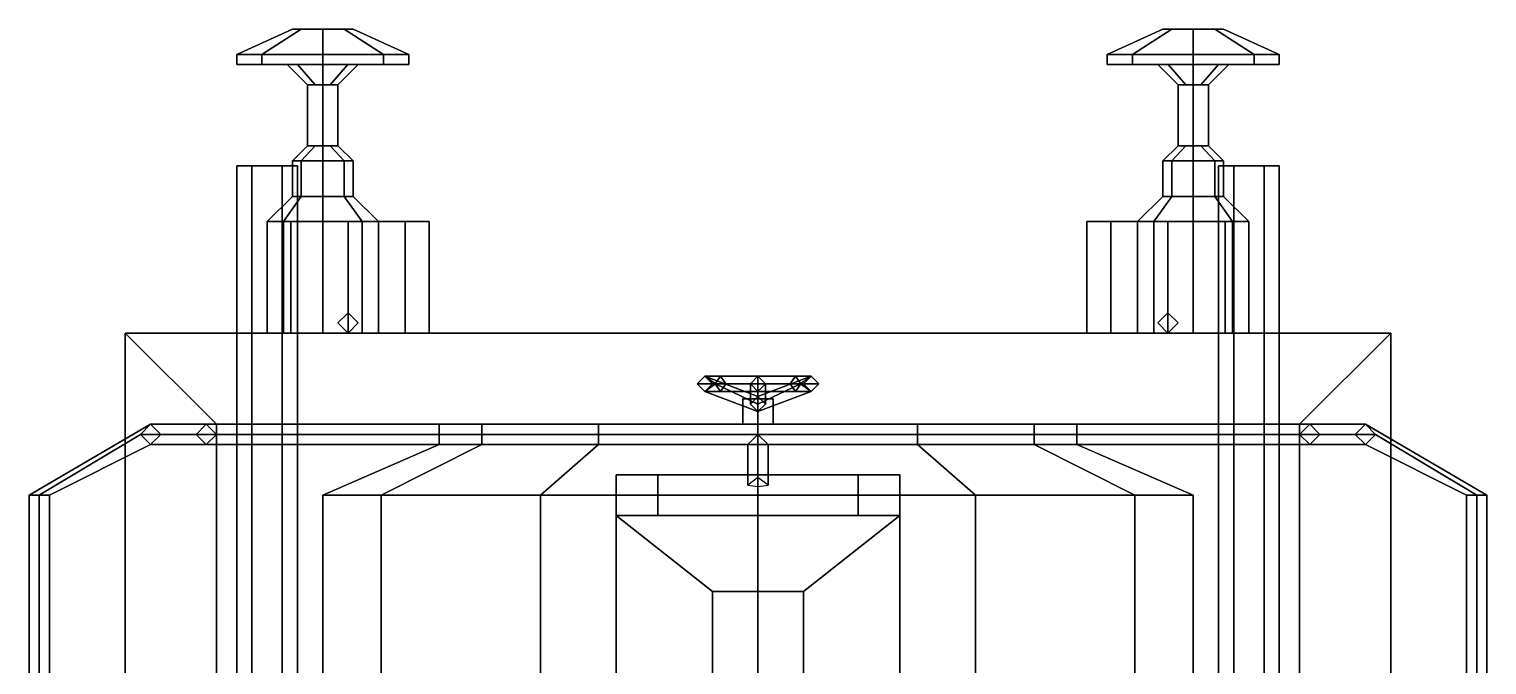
# Model space of a CAD drawing. Header units: millimetres. Extents: x -1.6 to 3, y -8.4 to 20.4.
# Drawn here: x -1.44 to 1.44, y 7.135 to 8.39 of the extents above; entities that cross this region are included whole.
import ezdxf

# ---------------------------------------------------------------- set-up
doc = ezdxf.new("R2010")
doc.units = ezdxf.units.MM
doc.layers.add('bars', color=1, linetype='Continuous')

msp = doc.modelspace()

# ---------------------------------------------------------------- linework, layer by layer
for points in [[(-1.03, 8.34, 1.04), (-0.9802, 8.34, 1.1602), (-0.9024, 8.39, 1.0824), (-0.92, 8.39, 1.04)], [(-0.9802, 8.34, 0.9198), (-1.03, 8.34, 1.04), (-0.92, 8.39, 1.04), (-0.9024, 8.39, 0.9976)], [(-0.9802, 8.34, 1.1602), (-0.86, 8.34, 1.21), (-0.86, 8.39, 1.1), (-0.9024, 8.39, 1.0824)], [(-0.86, 8.34, 0.87), (-0.9802, 8.34, 0.9198), (-0.9024, 8.39, 0.9976), (-0.86, 8.39, 0.98)], [(-0.8176, 8.39, 0.9976), (-0.92, 8.39, 1.04), (-0.9024, 8.39, 1.0824), (-0.8, 8.39, 1.04)], [(-0.86, 8.39, 0.98), (-0.9024, 8.39, 0.9976), (-0.92, 8.39, 1.04), (-0.8176, 8.39, 0.9976)], [(-0.8, 8.39, 1.04), (-0.9024, 8.39, 1.0824), (-0.86, 8.39, 1.1), (-0.8176, 8.39, 1.0824)], [(-0.86, 8.34, 1.21), (-0.7398, 8.34, 1.1602), (-0.8176, 8.39, 1.0824), (-0.86, 8.39, 1.1)], [(-0.7398, 8.34, 0.9198), (-0.86, 8.34, 0.87), (-0.86, 8.39, 0.98), (-0.8176, 8.39, 0.9976)], [(-0.7398, 8.34, 1.1602), (-0.69, 8.34, 1.04), (-0.8, 8.39, 1.04), (-0.8176, 8.39, 1.0824)], [(-0.69, 8.34, 1.04), (-0.7398, 8.34, 0.9198), (-0.8176, 8.39, 0.9976), (-0.8, 8.39, 1.04)], [(0.69, 8.34, 1.04), (0.7398, 8.34, 1.1602), (0.8176, 8.39, 1.0824), (0.8, 8.39, 1.04)], [(0.7398, 8.34, 0.9198), (0.69, 8.34, 1.04), (0.8, 8.39, 1.04), (0.8176, 8.39, 0.9976)], [(0.7398, 8.34, 1.1602), (0.86, 8.34, 1.21), (0.86, 8.39, 1.1), (0.8176, 8.39, 1.0824)], [(0.86, 8.34, 0.87), (0.7398, 8.34, 0.9198), (0.8176, 8.39, 0.9976), (0.86, 8.39, 0.98)], [(0.9024, 8.39, 0.9976), (0.8, 8.39, 1.04), (0.8176, 8.39, 1.0824), (0.92, 8.39, 1.04)], [(0.86, 8.39, 0.98), (0.8176, 8.39, 0.9976), (0.8, 8.39, 1.04), (0.9024, 8.39, 0.9976)], [(0.92, 8.39, 1.04), (0.8176, 8.39, 1.0824), (0.86, 8.39, 1.1), (0.9024, 8.39, 1.0824)], [(0.86, 8.34, 1.21), (0.9802, 8.34, 1.1602), (0.9024, 8.39, 1.0824), (0.86, 8.39, 1.1)], [(0.9802, 8.34, 0.9198), (0.86, 8.34, 0.87), (0.86, 8.39, 0.98), (0.9024, 8.39, 0.9976)], [(0.9802, 8.34, 1.1602), (1.03, 8.34, 1.04), (0.92, 8.39, 1.04), (0.9024, 8.39, 1.0824)], [(1.03, 8.34, 1.04), (0.9802, 8.34, 0.9198), (0.9024, 8.39, 0.9976), (0.92, 8.39, 1.04)], [(-0.9802, 8.34, 1.1602), (-1.03, 8.34, 1.04), (-1.03, 8.32, 1.04), (-0.9802, 8.32, 1.1602)], [(-1.03, 8.34, 1.04), (-0.9802, 8.34, 0.9198), (-0.9802, 8.32, 0.9198), (-1.03, 8.32, 1.04)], [(-0.86, 8.34, 1.21), (-0.9802, 8.34, 1.1602), (-0.9802, 8.32, 1.1602), (-0.86, 8.32, 1.21)], [(-0.9802, 8.34, 0.9198), (-0.86, 8.34, 0.87), (-0.86, 8.32, 0.87), (-0.9802, 8.32, 0.9198)], [(-0.7398, 8.34, 1.1602), (-0.86, 8.34, 1.21), (-0.86, 8.32, 1.21), (-0.7398, 8.32, 1.1602)], [(-0.86, 8.34, 0.87), (-0.7398, 8.34, 0.9198), (-0.7398, 8.32, 0.9198), (-0.86, 8.32, 0.87)], [(-0.69, 8.34, 1.04), (-0.7398, 8.34, 1.1602), (-0.7398, 8.32, 1.1602), (-0.69, 8.32, 1.04)], [(-0.7398, 8.34, 0.9198), (-0.69, 8.34, 1.04), (-0.69, 8.32, 1.04), (-0.7398, 8.32, 0.9198)], [(0.7398, 8.34, 1.1602), (0.69, 8.34, 1.04), (0.69, 8.32, 1.04), (0.7398, 8.32, 1.1602)], [(0.69, 8.34, 1.04), (0.7398, 8.34, 0.9198), (0.7398, 8.32, 0.9198), (0.69, 8.32, 1.04)], [(0.86, 8.34, 1.21), (0.7398, 8.34, 1.1602), (0.7398, 8.32, 1.1602), (0.86, 8.32, 1.21)], [(0.7398, 8.34, 0.9198), (0.86, 8.34, 0.87), (0.86, 8.32, 0.87), (0.7398, 8.32, 0.9198)], [(0.9802, 8.34, 1.1602), (0.86, 8.34, 1.21), (0.86, 8.32, 1.21), (0.9802, 8.32, 1.1602)], [(0.86, 8.34, 0.87), (0.9802, 8.34, 0.9198), (0.9802, 8.32, 0.9198), (0.86, 8.32, 0.87)], [(1.03, 8.34, 1.04), (0.9802, 8.34, 1.1602), (0.9802, 8.32, 1.1602), (1.03, 8.32, 1.04)], [(0.9802, 8.34, 0.9198), (1.03, 8.34, 1.04), (1.03, 8.32, 1.04), (0.9802, 8.32, 0.9198)], [(-0.9802, 8.32, 0.9198), (-0.69, 8.32, 1.04), (-0.7398, 8.32, 1.1602), (-1.03, 8.32, 1.04)], [(-1.03, 8.32, 1.04), (-0.7398, 8.32, 1.1602), (-0.86, 8.32, 1.21), (-0.9802, 8.32, 1.1602)], [(-0.86, 8.32, 0.87), (-0.7398, 8.32, 0.9198), (-0.69, 8.32, 1.04), (-0.9802, 8.32, 0.9198)], [(-0.89, 8.28, 1.04), (-0.875, 8.28, 1.055), (-0.9095, 8.32, 1.0895), (-0.93, 8.32, 1.04)], [(-0.875, 8.28, 1.025), (-0.89, 8.28, 1.04), (-0.93, 8.32, 1.04), (-0.9095, 8.32, 0.9905)], [(-0.875, 8.28, 1.055), (-0.86, 8.28, 1.07), (-0.86, 8.32, 1.11), (-0.9095, 8.32, 1.0895)], [(-0.86, 8.28, 1.01), (-0.875, 8.28, 1.025), (-0.9095, 8.32, 0.9905), (-0.86, 8.32, 0.97)], [(-0.86, 8.28, 1.07), (-0.845, 8.28, 1.055), (-0.8105, 8.32, 1.0895), (-0.86, 8.32, 1.11)], [(-0.845, 8.28, 1.025), (-0.86, 8.28, 1.01), (-0.86, 8.32, 0.97), (-0.8105, 8.32, 0.9905)], [(-0.845, 8.28, 1.055), (-0.83, 8.28, 1.04), (-0.79, 8.32, 1.04), (-0.8105, 8.32, 1.0895)], [(-0.83, 8.28, 1.04), (-0.845, 8.28, 1.025), (-0.8105, 8.32, 0.9905), (-0.79, 8.32, 1.04)], [(0.7398, 8.32, 0.9198), (1.03, 8.32, 1.04), (0.9802, 8.32, 1.1602), (0.69, 8.32, 1.04)], [(0.69, 8.32, 1.04), (0.9802, 8.32, 1.1602), (0.86, 8.32, 1.21), (0.7398, 8.32, 1.1602)], [(0.86, 8.32, 0.87), (0.9802, 8.32, 0.9198), (1.03, 8.32, 1.04), (0.7398, 8.32, 0.9198)], [(0.83, 8.28, 1.04), (0.845, 8.28, 1.055), (0.8105, 8.32, 1.0895), (0.79, 8.32, 1.04)], [(0.845, 8.28, 1.025), (0.83, 8.28, 1.04), (0.79, 8.32, 1.04), (0.8105, 8.32, 0.9905)], [(0.845, 8.28, 1.055), (0.86, 8.28, 1.07), (0.86, 8.32, 1.11), (0.8105, 8.32, 1.0895)], [(0.86, 8.28, 1.01), (0.845, 8.28, 1.025), (0.8105, 8.32, 0.9905), (0.86, 8.32, 0.97)], [(0.86, 8.28, 1.07), (0.875, 8.28, 1.055), (0.9095, 8.32, 1.0895), (0.86, 8.32, 1.11)], [(0.875, 8.28, 1.025), (0.86, 8.28, 1.01), (0.86, 8.32, 0.97), (0.9095, 8.32, 0.9905)], [(0.875, 8.28, 1.055), (0.89, 8.28, 1.04), (0.93, 8.32, 1.04), (0.9095, 8.32, 1.0895)], [(0.89, 8.28, 1.04), (0.875, 8.28, 1.025), (0.9095, 8.32, 0.9905), (0.93, 8.32, 1.04)], [(-0.89, 8.28, 1.04), (-0.86, 8.28, 1.01), (-0.86, 8.16, 1.01), (-0.89, 8.16, 1.04)], [(-0.86, 8.28, 1.07), (-0.89, 8.28, 1.04), (-0.89, 8.16, 1.04), (-0.86, 8.16, 1.07)], [(-0.86, 8.28, 1.01), (-0.83, 8.28, 1.04), (-0.83, 8.16, 1.04), (-0.86, 8.16, 1.01)], [(-0.83, 8.28, 1.04), (-0.86, 8.28, 1.07), (-0.86, 8.16, 1.07), (-0.83, 8.16, 1.04)], [(0.83, 8.28, 1.04), (0.86, 8.28, 1.01), (0.86, 8.16, 1.01), (0.83, 8.16, 1.04)], [(0.86, 8.28, 1.07), (0.83, 8.28, 1.04), (0.83, 8.16, 1.04), (0.86, 8.16, 1.07)], [(0.86, 8.28, 1.01), (0.89, 8.28, 1.04), (0.89, 8.16, 1.04), (0.86, 8.16, 1.01)], [(0.89, 8.28, 1.04), (0.86, 8.28, 1.07), (0.86, 8.16, 1.07), (0.89, 8.16, 1.04)], [(-0.875, 8.16, 1.055), (-0.89, 8.16, 1.04), (-0.92, 8.13, 1.04), (-0.9024, 8.13, 1.0824)], [(-0.89, 8.16, 1.04), (-0.875, 8.16, 1.025), (-0.9024, 8.13, 0.9976), (-0.92, 8.13, 1.04)], [(-0.86, 8.16, 1.07), (-0.875, 8.16, 1.055), (-0.9024, 8.13, 1.0824), (-0.86, 8.13, 1.1)], [(-0.875, 8.16, 1.025), (-0.86, 8.16, 1.01), (-0.86, 8.13, 0.98), (-0.9024, 8.13, 0.9976)], [(-0.845, 8.16, 1.055), (-0.86, 8.16, 1.07), (-0.86, 8.13, 1.1), (-0.8176, 8.13, 1.0824)], [(-0.86, 8.16, 1.01), (-0.845, 8.16, 1.025), (-0.8176, 8.13, 0.9976), (-0.86, 8.13, 0.98)], [(-0.83, 8.16, 1.04), (-0.845, 8.16, 1.055), (-0.8176, 8.13, 1.0824), (-0.8, 8.13, 1.04)], [(-0.845, 8.16, 1.025), (-0.83, 8.16, 1.04), (-0.8, 8.13, 1.04), (-0.8176, 8.13, 0.9976)], [(0.845, 8.16, 1.055), (0.83, 8.16, 1.04), (0.8, 8.13, 1.04), (0.8176, 8.13, 1.0824)], [(0.83, 8.16, 1.04), (0.845, 8.16, 1.025), (0.8176, 8.13, 0.9976), (0.8, 8.13, 1.04)], [(0.86, 8.16, 1.07), (0.845, 8.16, 1.055), (0.8176, 8.13, 1.0824), (0.86, 8.13, 1.1)], [(0.845, 8.16, 1.025), (0.86, 8.16, 1.01), (0.86, 8.13, 0.98), (0.8176, 8.13, 0.9976)], [(0.875, 8.16, 1.055), (0.86, 8.16, 1.07), (0.86, 8.13, 1.1), (0.9024, 8.13, 1.0824)], [(0.86, 8.16, 1.01), (0.875, 8.16, 1.025), (0.9024, 8.13, 0.9976), (0.86, 8.13, 0.98)], [(0.89, 8.16, 1.04), (0.875, 8.16, 1.055), (0.9024, 8.13, 1.0824), (0.92, 8.13, 1.04)], [(0.875, 8.16, 1.025), (0.89, 8.16, 1.04), (0.92, 8.13, 1.04), (0.9024, 8.13, 0.9976)], [(-0.9024, 8.13, 1.0824), (-0.92, 8.13, 1.04), (-0.92, 8.06, 1.04), (-0.9024, 8.06, 1.0824)], [(-0.92, 8.13, 1.04), (-0.9024, 8.13, 0.9976), (-0.9024, 8.06, 0.9976), (-0.92, 8.06, 1.04)], [(-0.86, 8.13, 1.1), (-0.9024, 8.13, 1.0824), (-0.9024, 8.06, 1.0824), (-0.86, 8.06, 1.1)], [(-0.9024, 8.13, 0.9976), (-0.86, 8.13, 0.98), (-0.86, 8.06, 0.98), (-0.9024, 8.06, 0.9976)], [(-0.8176, 8.13, 1.0824), (-0.86, 8.13, 1.1), (-0.86, 8.06, 1.1), (-0.8176, 8.06, 1.0824)], [(-0.86, 8.13, 0.98), (-0.8176, 8.13, 0.9976), (-0.8176, 8.06, 0.9976), (-0.86, 8.06, 0.98)], [(-0.8, 8.13, 1.04), (-0.8176, 8.13, 1.0824), (-0.8176, 8.06, 1.0824), (-0.8, 8.06, 1.04)], [(-0.8176, 8.13, 0.9976), (-0.8, 8.13, 1.04), (-0.8, 8.06, 1.04), (-0.8176, 8.06, 0.9976)], [(0.8176, 8.13, 1.0824), (0.8, 8.13, 1.04), (0.8, 8.06, 1.04), (0.8176, 8.06, 1.0824)], [(0.8, 8.13, 1.04), (0.8176, 8.13, 0.9976), (0.8176, 8.06, 0.9976), (0.8, 8.06, 1.04)], [(0.86, 8.13, 1.1), (0.8176, 8.13, 1.0824), (0.8176, 8.06, 1.0824), (0.86, 8.06, 1.1)], [(0.8176, 8.13, 0.9976), (0.86, 8.13, 0.98), (0.86, 8.06, 0.98), (0.8176, 8.06, 0.9976)], [(0.9024, 8.13, 1.0824), (0.86, 8.13, 1.1), (0.86, 8.06, 1.1), (0.9024, 8.06, 1.0824)], [(0.86, 8.13, 0.98), (0.9024, 8.13, 0.9976), (0.9024, 8.06, 0.9976), (0.86, 8.06, 0.98)], [(0.92, 8.13, 1.04), (0.9024, 8.13, 1.0824), (0.9024, 8.06, 1.0824), (0.92, 8.06, 1.04)], [(0.9024, 8.13, 0.9976), (0.92, 8.13, 1.04), (0.92, 8.06, 1.04), (0.9024, 8.06, 0.9976)], [(-0.97, 8.01, 1.04), (-0.9378, 8.01, 1.1178), (-0.9024, 8.06, 1.0824), (-0.92, 8.06, 1.04)], [(-0.9378, 8.01, 0.9622), (-0.97, 8.01, 1.04), (-0.92, 8.06, 1.04), (-0.9024, 8.06, 0.9976)], [(-0.9378, 8.01, 1.1178), (-0.86, 8.01, 1.15), (-0.86, 8.06, 1.1), (-0.9024, 8.06, 1.0824)], [(-0.86, 8.01, 0.93), (-0.9378, 8.01, 0.9622), (-0.9024, 8.06, 0.9976), (-0.86, 8.06, 0.98)], [(-0.86, 8.01, 1.15), (-0.7822, 8.01, 1.1178), (-0.8176, 8.06, 1.0824), (-0.86, 8.06, 1.1)], [(-0.7822, 8.01, 0.9622), (-0.86, 8.01, 0.93), (-0.86, 8.06, 0.98), (-0.8176, 8.06, 0.9976)], [(-0.7822, 8.01, 1.1178), (-0.75, 8.01, 1.04), (-0.8, 8.06, 1.04), (-0.8176, 8.06, 1.0824)], [(-0.75, 8.01, 1.04), (-0.7822, 8.01, 0.9622), (-0.8176, 8.06, 0.9976), (-0.8, 8.06, 1.04)], [(0.75, 8.01, 1.04), (0.7822, 8.01, 1.1178), (0.8176, 8.06, 1.0824), (0.8, 8.06, 1.04)], [(0.7822, 8.01, 0.9622), (0.75, 8.01, 1.04), (0.8, 8.06, 1.04), (0.8176, 8.06, 0.9976)], [(0.7822, 8.01, 1.1178), (0.86, 8.01, 1.15), (0.86, 8.06, 1.1), (0.8176, 8.06, 1.0824)], [(0.86, 8.01, 0.93), (0.7822, 8.01, 0.9622), (0.8176, 8.06, 0.9976), (0.86, 8.06, 0.98)], [(0.86, 8.01, 1.15), (0.9378, 8.01, 1.1178), (0.9024, 8.06, 1.0824), (0.86, 8.06, 1.1)], [(0.9378, 8.01, 0.9622), (0.86, 8.01, 0.93), (0.86, 8.06, 0.98), (0.9024, 8.06, 0.9976)], [(0.9378, 8.01, 1.1178), (0.97, 8.01, 1.04), (0.92, 8.06, 1.04), (0.9024, 8.06, 1.0824)], [(0.97, 8.01, 1.04), (0.9378, 8.01, 0.9622), (0.9024, 8.06, 0.9976), (0.92, 8.06, 1.04)], [(-0.97, 7.79, 1.46), (-0.9231, 7.79, 1.5731), (-0.9231, 8.01, 1.5731), (-0.97, 8.01, 1.46)], [(-0.9231, 8.01, 1.5731), (-0.65, 8.01, 1.46), (-0.6969, 8.01, 1.3469), (-0.97, 8.01, 1.46)], [(-0.9231, 7.79, 1.3469), (-0.97, 7.79, 1.46), (-0.97, 8.01, 1.46), (-0.9231, 8.01, 1.3469)], [(-0.97, 8.01, 1.46), (-0.6969, 8.01, 1.3469), (-0.81, 8.01, 1.3), (-0.9231, 8.01, 1.3469)], [(-0.9378, 8.01, 1.1178), (-0.97, 8.01, 1.04), (-0.97, 7.79, 1.04), (-0.9378, 7.79, 1.1178)], [(-0.97, 8.01, 1.04), (-0.9378, 8.01, 0.9622), (-0.9378, 7.79, 0.9622), (-0.97, 7.79, 1.04)], [(-0.86, 8.01, 1.15), (-0.9378, 8.01, 1.1178), (-0.9378, 7.79, 1.1178), (-0.86, 7.79, 1.15)], [(-0.9378, 8.01, 0.9622), (-0.86, 8.01, 0.93), (-0.86, 7.79, 0.93), (-0.9378, 7.79, 0.9622)], [(-0.81, 8.01, 1.62), (-0.6969, 8.01, 1.5731), (-0.65, 8.01, 1.46), (-0.9231, 8.01, 1.5731)], [(-0.81, 7.79, 1.3), (-0.9231, 7.79, 1.3469), (-0.9231, 8.01, 1.3469), (-0.81, 8.01, 1.3)], [(-0.9231, 7.79, 1.5731), (-0.81, 7.79, 1.62), (-0.81, 8.01, 1.62), (-0.9231, 8.01, 1.5731)], [(-0.7822, 8.01, 1.1178), (-0.86, 8.01, 1.15), (-0.86, 7.79, 1.15), (-0.7822, 7.79, 1.1178)], [(-0.86, 8.01, 0.93), (-0.7822, 8.01, 0.9622), (-0.7822, 7.79, 0.9622), (-0.86, 7.79, 0.93)], [(-0.6969, 7.79, 1.3469), (-0.81, 7.79, 1.3), (-0.81, 8.01, 1.3), (-0.6969, 8.01, 1.3469)], [(-0.81, 7.79, 1.62), (-0.6969, 7.79, 1.5731), (-0.6969, 8.01, 1.5731), (-0.81, 8.01, 1.62)], [(-0.75, 8.01, 1.04), (-0.7822, 8.01, 1.1178), (-0.7822, 7.79, 1.1178), (-0.75, 7.79, 1.04)], [(-0.7822, 8.01, 0.9622), (-0.75, 8.01, 1.04), (-0.75, 7.79, 1.04), (-0.7822, 7.79, 0.9622)], [(-0.6969, 7.79, 1.5731), (-0.65, 7.79, 1.46), (-0.65, 8.01, 1.46), (-0.6969, 8.01, 1.5731)], [(-0.65, 7.79, 1.46), (-0.6969, 7.79, 1.3469), (-0.6969, 8.01, 1.3469), (-0.65, 8.01, 1.46)], [(0.65, 7.79, 1.46), (0.6969, 7.79, 1.5731), (0.6969, 8.01, 1.5731), (0.65, 8.01, 1.46)], [(0.6969, 7.79, 1.3469), (0.65, 7.79, 1.46), (0.65, 8.01, 1.46), (0.6969, 8.01, 1.3469)], [(0.6969, 8.01, 1.5731), (0.97, 8.01, 1.46), (0.9231, 8.01, 1.3469), (0.65, 8.01, 1.46)], [(0.65, 8.01, 1.46), (0.9231, 8.01, 1.3469), (0.81, 8.01, 1.3), (0.6969, 8.01, 1.3469)], [(0.6969, 7.79, 1.5731), (0.81, 7.79, 1.62), (0.81, 8.01, 1.62), (0.6969, 8.01, 1.5731)], [(0.81, 7.79, 1.3), (0.6969, 7.79, 1.3469), (0.6969, 8.01, 1.3469), (0.81, 8.01, 1.3)], [(0.81, 8.01, 1.62), (0.9231, 8.01, 1.5731), (0.97, 8.01, 1.46), (0.6969, 8.01, 1.5731)], [(0.7822, 8.01, 1.1178), (0.75, 8.01, 1.04), (0.75, 7.79, 1.04), (0.7822, 7.79, 1.1178)], [(0.75, 8.01, 1.04), (0.7822, 8.01, 0.9622), (0.7822, 7.79, 0.9622), (0.75, 7.79, 1.04)], [(0.86, 8.01, 1.15), (0.7822, 8.01, 1.1178), (0.7822, 7.79, 1.1178), (0.86, 7.79, 1.15)], [(0.7822, 8.01, 0.9622), (0.86, 8.01, 0.93), (0.86, 7.79, 0.93), (0.7822, 7.79, 0.9622)], [(0.81, 7.79, 1.62), (0.9231, 7.79, 1.5731), (0.9231, 8.01, 1.5731), (0.81, 8.01, 1.62)], [(0.9231, 7.79, 1.3469), (0.81, 7.79, 1.3), (0.81, 8.01, 1.3), (0.9231, 8.01, 1.3469)], [(0.9378, 8.01, 1.1178), (0.86, 8.01, 1.15), (0.86, 7.79, 1.15), (0.9378, 7.79, 1.1178)], [(0.86, 8.01, 0.93), (0.9378, 8.01, 0.9622), (0.9378, 7.79, 0.9622), (0.86, 7.79, 0.93)], [(0.9231, 7.79, 1.5731), (0.97, 7.79, 1.46), (0.97, 8.01, 1.46), (0.9231, 8.01, 1.5731)], [(0.97, 7.79, 1.46), (0.9231, 7.79, 1.3469), (0.9231, 8.01, 1.3469), (0.97, 8.01, 1.46)], [(0.97, 8.01, 1.04), (0.9378, 8.01, 1.1178), (0.9378, 7.79, 1.1178), (0.97, 7.79, 1.04)], [(0.9378, 8.01, 0.9622), (0.97, 8.01, 1.04), (0.97, 7.79, 1.04), (0.9378, 7.79, 0.9622)], [(-0.81, 7.83, 1.18), (-0.83, 7.81, 1.18), (-0.83, 7.81, 1.31), (-0.81, 7.83, 1.3)], [(-0.83, 7.81, 1.18), (-0.81, 7.79, 1.18), (-0.81, 7.79, 1.3), (-0.83, 7.81, 1.31)], [(-0.79, 7.81, 1.18), (-0.81, 7.83, 1.18), (-0.81, 7.83, 1.3), (-0.79, 7.81, 1.31)], [(-0.81, 7.79, 1.18), (-0.79, 7.81, 1.18), (-0.79, 7.81, 1.31), (-0.81, 7.79, 1.3)], [(0.81, 7.83, 1.18), (0.79, 7.81, 1.18), (0.79, 7.81, 1.31), (0.81, 7.83, 1.3)], [(0.79, 7.81, 1.18), (0.81, 7.79, 1.18), (0.81, 7.79, 1.3), (0.79, 7.81, 1.31)], [(0.83, 7.81, 1.18), (0.81, 7.83, 1.18), (0.81, 7.83, 1.3), (0.83, 7.81, 1.31)], [(0.81, 7.79, 1.18), (0.83, 7.81, 1.18), (0.83, 7.81, 1.31), (0.81, 7.79, 1.3)], [(1.25, 7.79, 1.22), (1.25, 7.79, 0.83), (-1.25, 7.79, 0.83), (-1.25, 7.79, 1.22)], [(1.07, 7.61, 1.22), (1.25, 7.79, 1.22), (-1.25, 7.79, 1.22), (-1.07, 7.61, 1.22)], [(-1.07, 7.61, 0.83), (-1.25, 7.79, 0.83), (1.25, 7.79, 0.83), (1.07, 7.61, 0.83)], [(-1.25, 7.79, 1.22), (-1.25, 7.79, 0.83), (-1.25, 7.1, 0.83), (-1.25, 7.1, 1.22)], [(-1.07, 7.1, 0.83), (-1.25, 7.1, 0.83), (-1.25, 7.79, 0.83), (-1.07, 7.61, 0.83)], [(-1.07, 7.61, 1.22), (-1.25, 7.79, 1.22), (-1.25, 7.1, 1.22), (-1.07, 7.1, 1.22)], [(-0.97, 7.79, 1.46), (-0.6969, 7.79, 1.3469), (-0.65, 7.79, 1.46), (-0.9231, 7.79, 1.5731)], [(-0.9231, 7.79, 1.3469), (-0.81, 7.79, 1.3), (-0.6969, 7.79, 1.3469), (-0.97, 7.79, 1.46)], [(-0.9231, 7.79, 1.5731), (-0.65, 7.79, 1.46), (-0.6969, 7.79, 1.5731), (-0.81, 7.79, 1.62)], [(0.65, 7.79, 1.46), (0.9231, 7.79, 1.3469), (0.97, 7.79, 1.46), (0.6969, 7.79, 1.5731)], [(0.6969, 7.79, 1.3469), (0.81, 7.79, 1.3), (0.9231, 7.79, 1.3469), (0.65, 7.79, 1.46)], [(0.6969, 7.79, 1.5731), (0.97, 7.79, 1.46), (0.9231, 7.79, 1.5731), (0.81, 7.79, 1.62)], [(1.25, 7.1, 0.83), (1.07, 7.1, 0.83), (1.07, 7.61, 0.83), (1.25, 7.79, 0.83)], [(1.25, 7.79, 1.22), (1.07, 7.61, 1.22), (1.07, 7.1, 1.22), (1.25, 7.1, 1.22)], [(1.25, 7.1, 1.22), (1.25, 7.1, 0.83), (1.25, 7.79, 0.83), (1.25, 7.79, 1.22)], [(-0.12, 7.69, 2.04), (-0.105, 7.705, 2.04), (-0.0742, 7.705, 1.9658), (-0.0849, 7.69, 1.9551)], [(-0.0849, 7.69, 2.1249), (-0.0742, 7.705, 2.1142), (-0.105, 7.705, 2.04), (-0.12, 7.69, 2.04)], [(-0.105, 7.675, 2.04), (-0.12, 7.69, 2.04), (-0.0849, 7.69, 1.9551), (-0.0742, 7.675, 1.9658)], [(-0.0742, 7.675, 2.1142), (-0.0849, 7.69, 2.1249), (-0.12, 7.69, 2.04), (-0.105, 7.675, 2.04)], [(-0.105, 7.705, 2.04), (-0.09, 7.69, 2.04), (-0.0636, 7.69, 1.9764), (-0.0742, 7.705, 1.9658)], [(-0.0742, 7.705, 2.1142), (-0.0636, 7.69, 2.1036), (-0.09, 7.69, 2.04), (-0.105, 7.705, 2.04)], [(0, 7.665, 2.04), (0, 7.65, 2.025), (-0.0838, 7.69, 2.025), (-0.105, 7.705, 2.04)], [(0, 7.65, 2.055), (0, 7.665, 2.04), (-0.105, 7.705, 2.04), (-0.0838, 7.69, 2.055)], [(-0.09, 7.69, 2.04), (-0.105, 7.675, 2.04), (-0.0742, 7.675, 1.9658), (-0.0636, 7.69, 1.9764)], [(-0.0636, 7.69, 2.1036), (-0.0742, 7.675, 2.1142), (-0.105, 7.675, 2.04), (-0.09, 7.69, 2.04)], [(0, 7.635, 2.04), (0, 7.65, 2.055), (-0.0838, 7.69, 2.055), (-0.105, 7.675, 2.04)], [(0, 7.65, 2.025), (0, 7.635, 2.04), (-0.105, 7.675, 2.04), (-0.0838, 7.69, 2.025)], [(-0.0849, 7.69, 1.9551), (-0.0742, 7.705, 1.9658), (0, 7.705, 1.935), (0, 7.69, 1.92)], [(0, 7.69, 2.16), (0, 7.705, 2.145), (-0.0742, 7.705, 2.1142), (-0.0849, 7.69, 2.1249)], [(-0.0742, 7.675, 1.9658), (-0.0849, 7.69, 1.9551), (0, 7.69, 1.92), (0, 7.675, 1.935)], [(0, 7.675, 2.145), (0, 7.69, 2.16), (-0.0849, 7.69, 2.1249), (-0.0742, 7.675, 2.1142)], [(-0.0742, 7.705, 1.9658), (-0.0636, 7.69, 1.9764), (0, 7.69, 1.95), (0, 7.705, 1.935)], [(0, 7.705, 2.145), (0, 7.69, 2.13), (-0.0636, 7.69, 2.1036), (-0.0742, 7.705, 2.1142)], [(-0.0636, 7.69, 1.9764), (-0.0742, 7.675, 1.9658), (0, 7.675, 1.935), (0, 7.69, 1.95)], [(0, 7.69, 2.13), (0, 7.675, 2.145), (-0.0742, 7.675, 2.1142), (-0.0636, 7.69, 2.1036)], [(0, 7.665, 2.04), (-0.015, 7.65, 2.04), (-0.015, 7.69, 2.1238), (0, 7.705, 2.145)], [(-0.015, 7.65, 2.04), (0, 7.665, 2.04), (0, 7.705, 1.935), (-0.015, 7.69, 1.9562)], [(-0.015, 7.65, 2.04), (0, 7.635, 2.04), (0, 7.675, 2.145), (-0.015, 7.69, 2.1238)], [(0, 7.635, 2.04), (-0.015, 7.65, 2.04), (-0.015, 7.69, 1.9562), (0, 7.675, 1.935)], [(0, 7.69, 1.92), (0, 7.705, 1.935), (0.0742, 7.705, 1.9658), (0.0849, 7.69, 1.9551)], [(0, 7.705, 1.935), (0, 7.69, 1.95), (0.0636, 7.69, 1.9764), (0.0742, 7.705, 1.9658)], [(0.0849, 7.69, 2.1249), (0.0742, 7.705, 2.1142), (0, 7.705, 2.145), (0, 7.69, 2.16)], [(0.0742, 7.705, 2.1142), (0.0636, 7.69, 2.1036), (0, 7.69, 2.13), (0, 7.705, 2.145)], [(0.015, 7.65, 2.04), (0, 7.665, 2.04), (0, 7.705, 2.145), (0.015, 7.69, 2.1238)], [(0, 7.665, 2.04), (0, 7.65, 2.055), (0.0838, 7.69, 2.055), (0.105, 7.705, 2.04)], [(0, 7.65, 2.025), (0, 7.665, 2.04), (0.105, 7.705, 2.04), (0.0838, 7.69, 2.025)], [(0, 7.665, 2.04), (0.015, 7.65, 2.04), (0.015, 7.69, 1.9562), (0, 7.705, 1.935)], [(0, 7.69, 1.95), (0, 7.675, 1.935), (0.0742, 7.675, 1.9658), (0.0636, 7.69, 1.9764)], [(0, 7.675, 1.935), (0, 7.69, 1.92), (0.0849, 7.69, 1.9551), (0.0742, 7.675, 1.9658)], [(0.0636, 7.69, 2.1036), (0.0742, 7.675, 2.1142), (0, 7.675, 2.145), (0, 7.69, 2.13)], [(0.0742, 7.675, 2.1142), (0.0849, 7.69, 2.1249), (0, 7.69, 2.16), (0, 7.675, 2.145)], [(0, 7.635, 2.04), (0.015, 7.65, 2.04), (0.015, 7.69, 2.1238), (0, 7.675, 2.145)], [(0, 7.635, 2.04), (0, 7.65, 2.025), (0.0838, 7.69, 2.025), (0.105, 7.675, 2.04)], [(0, 7.65, 2.055), (0, 7.635, 2.04), (0.105, 7.675, 2.04), (0.0838, 7.69, 2.055)], [(0.015, 7.65, 2.04), (0, 7.635, 2.04), (0, 7.675, 1.935), (0.015, 7.69, 1.9562)], [(0.0742, 7.705, 1.9658), (0.0636, 7.69, 1.9764), (0.09, 7.69, 2.04), (0.105, 7.705, 2.04)], [(0.105, 7.705, 2.04), (0.09, 7.69, 2.04), (0.0636, 7.69, 2.1036), (0.0742, 7.705, 2.1142)], [(0.0636, 7.69, 1.9764), (0.0742, 7.675, 1.9658), (0.105, 7.675, 2.04), (0.09, 7.69, 2.04)], [(0.09, 7.69, 2.04), (0.105, 7.675, 2.04), (0.0742, 7.675, 2.1142), (0.0636, 7.69, 2.1036)], [(0.0849, 7.69, 1.9551), (0.0742, 7.705, 1.9658), (0.105, 7.705, 2.04), (0.12, 7.69, 2.04)], [(0.12, 7.69, 2.04), (0.105, 7.705, 2.04), (0.0742, 7.705, 2.1142), (0.0849, 7.69, 2.1249)], [(0.0742, 7.675, 1.9658), (0.0849, 7.69, 1.9551), (0.12, 7.69, 2.04), (0.105, 7.675, 2.04)], [(0.105, 7.675, 2.04), (0.12, 7.69, 2.04), (0.0849, 7.69, 2.1249), (0.0742, 7.675, 2.1142)], [(-0.03, 7.61, 2.04), (0, 7.61, 2.07), (0, 7.66, 2.07), (-0.03, 7.66, 2.04)], [(0, 7.61, 2.01), (-0.03, 7.61, 2.04), (-0.03, 7.66, 2.04), (0, 7.66, 2.01)], [(0, 7.66, 2.07), (0.03, 7.66, 2.04), (0, 7.66, 2.01), (-0.03, 7.66, 2.04)], [(0, 7.61, 2.07), (0.03, 7.61, 2.04), (0.03, 7.66, 2.04), (0, 7.66, 2.07)], [(0.03, 7.61, 2.04), (0, 7.61, 2.01), (0, 7.66, 2.01), (0.03, 7.66, 2.04)], [(-1.22, 7.59, 2.52), (-1.2, 7.61, 2.5), (-1.44, 7.47, 2.5), (-1.42, 7.47, 2.52)], [(-1.2, 7.61, 2.5), (-1.22, 7.59, 2.48), (-1.42, 7.47, 2.48), (-1.44, 7.47, 2.5)], [(-1.22, 7.59, 2.08), (-1.2, 7.61, 2.06), (-1.44, 7.47, 2.06), (-1.42, 7.47, 2.08)], [(-1.2, 7.61, 2.06), (-1.22, 7.59, 2.04), (-1.42, 7.47, 2.04), (-1.44, 7.47, 2.06)], [(-1.2, 7.61, 1.22), (-1.22, 7.59, 1.22), (-1.22, 7.59, 2.48), (-1.2, 7.61, 2.5)], [(-1.2, 7.61, 2.5), (-1.22, 7.59, 2.52), (-1.11, 7.59, 2.52), (-1.09, 7.61, 2.5)], [(-1.18, 7.59, 1.22), (-1.2, 7.61, 1.22), (-1.2, 7.61, 2.5), (-1.18, 7.59, 2.48)], [(-1.18, 7.59, 2.48), (-1.2, 7.61, 2.5), (-1.09, 7.61, 2.5), (-1.07, 7.59, 2.48)], [(-1.09, 7.61, 2.84), (-1.11, 7.59, 2.86), (1.11, 7.59, 2.86), (1.09, 7.61, 2.84)], [(-1.11, 7.59, 2.86), (-1.09, 7.61, 2.84), (-1.09, 7.61, 2.5), (-1.11, 7.59, 2.52)], [(-1.07, 7.59, 2.82), (-1.09, 7.61, 2.84), (1.09, 7.61, 2.84), (1.07, 7.59, 2.82)], [(-1.09, 7.61, 2.84), (-1.07, 7.59, 2.82), (-1.07, 7.59, 2.48), (-1.09, 7.61, 2.5)], [(-1.07, 7.61, 1.22), (-1.07, 7.61, 0.83), (1.07, 7.61, 0.83), (1.07, 7.61, 1.22)], [(-1.07, 7.1, 1.22), (-1.07, 7.1, 0.83), (-1.07, 7.61, 0.83), (-1.07, 7.61, 1.22)], [(-0.63, 7.57, 2.04), (-0.5456, 7.57, 2.355), (-0.5456, 7.61, 2.355), (-0.63, 7.61, 2.04)], [(-0.5456, 7.57, 1.725), (-0.63, 7.57, 2.04), (-0.63, 7.61, 2.04), (-0.5456, 7.61, 1.725)], [(-0.5456, 7.61, 2.355), (0.63, 7.61, 2.04), (0.5456, 7.61, 1.725), (-0.63, 7.61, 2.04)], [(-0.63, 7.61, 2.04), (0.5456, 7.61, 1.725), (0.315, 7.61, 1.4944), (-0.5456, 7.61, 1.725)], [(-0.5456, 7.57, 2.355), (-0.315, 7.57, 2.5856), (-0.315, 7.61, 2.5856), (-0.5456, 7.61, 2.355)], [(-0.315, 7.57, 1.4944), (-0.5456, 7.57, 1.725), (-0.5456, 7.61, 1.725), (-0.315, 7.61, 1.4944)], [(-0.315, 7.61, 2.5856), (0.5456, 7.61, 2.355), (0.63, 7.61, 2.04), (-0.5456, 7.61, 2.355)], [(-0.5456, 7.61, 1.725), (0.315, 7.61, 1.4944), (0, 7.61, 1.41), (-0.315, 7.61, 1.4944)], [(-0.315, 7.57, 2.5856), (0, 7.57, 2.67), (0, 7.61, 2.67), (-0.315, 7.61, 2.5856)], [(0, 7.57, 1.41), (-0.315, 7.57, 1.4944), (-0.315, 7.61, 1.4944), (0, 7.61, 1.41)], [(0, 7.61, 2.67), (0.315, 7.61, 2.5856), (0.5456, 7.61, 2.355), (-0.315, 7.61, 2.5856)], [(0, 7.57, 2.67), (0.315, 7.57, 2.5856), (0.315, 7.61, 2.5856), (0, 7.61, 2.67)], [(0.315, 7.57, 1.4944), (0, 7.57, 1.41), (0, 7.61, 1.41), (0.315, 7.61, 1.4944)], [(0.315, 7.57, 2.5856), (0.5456, 7.57, 2.355), (0.5456, 7.61, 2.355), (0.315, 7.61, 2.5856)], [(0.5456, 7.57, 1.725), (0.315, 7.57, 1.4944), (0.315, 7.61, 1.4944), (0.5456, 7.61, 1.725)], [(0.5456, 7.57, 2.355), (0.63, 7.57, 2.04), (0.63, 7.61, 2.04), (0.5456, 7.61, 2.355)], [(0.63, 7.57, 2.04), (0.5456, 7.57, 1.725), (0.5456, 7.61, 1.725), (0.63, 7.61, 2.04)], [(1.07, 7.61, 1.22), (1.07, 7.61, 0.83), (1.07, 7.1, 0.83), (1.07, 7.1, 1.22)], [(1.07, 7.59, 2.48), (1.09, 7.61, 2.5), (1.2, 7.61, 2.5), (1.18, 7.59, 2.48)], [(1.07, 7.59, 2.82), (1.09, 7.61, 2.84), (1.09, 7.61, 2.5), (1.07, 7.59, 2.48)], [(1.09, 7.61, 2.5), (1.11, 7.59, 2.52), (1.22, 7.59, 2.52), (1.2, 7.61, 2.5)], [(1.09, 7.61, 2.84), (1.11, 7.59, 2.86), (1.11, 7.59, 2.52), (1.09, 7.61, 2.5)], [(1.2, 7.61, 1.22), (1.18, 7.59, 1.22), (1.18, 7.59, 2.48), (1.2, 7.61, 2.5)], [(1.22, 7.59, 1.22), (1.2, 7.61, 1.22), (1.2, 7.61, 2.5), (1.22, 7.59, 2.48)], [(1.2, 7.61, 2.5), (1.22, 7.59, 2.52), (1.42, 7.47, 2.52), (1.44, 7.47, 2.5)], [(1.22, 7.59, 2.48), (1.2, 7.61, 2.5), (1.44, 7.47, 2.5), (1.42, 7.47, 2.48)], [(1.22, 7.59, 2.04), (1.2, 7.61, 2.06), (1.44, 7.47, 2.06), (1.42, 7.47, 2.04)], [(1.2, 7.61, 2.06), (1.22, 7.59, 2.08), (1.42, 7.47, 2.08), (1.44, 7.47, 2.06)], [(-1.22, 7.59, 2.48), (-1.2, 7.57, 2.5), (-1.4, 7.47, 2.5), (-1.42, 7.47, 2.48)], [(-1.2, 7.57, 2.5), (-1.22, 7.59, 2.52), (-1.42, 7.47, 2.52), (-1.4, 7.47, 2.5)], [(-1.22, 7.59, 2.04), (-1.2, 7.57, 2.06), (-1.4, 7.47, 2.06), (-1.42, 7.47, 2.04)], [(-1.2, 7.57, 2.06), (-1.22, 7.59, 2.08), (-1.42, 7.47, 2.08), (-1.4, 7.47, 2.06)], [(-1.22, 7.59, 1.22), (-1.2, 7.57, 1.22), (-1.2, 7.57, 2.5), (-1.22, 7.59, 2.48)], [(-1.22, 7.59, 2.52), (-1.2, 7.57, 2.5), (-1.09, 7.57, 2.5), (-1.11, 7.59, 2.52)], [(-1.2, 7.57, 1.22), (-1.18, 7.59, 1.22), (-1.18, 7.59, 2.48), (-1.2, 7.57, 2.5)], [(-1.2, 7.57, 2.5), (-1.18, 7.59, 2.48), (-1.07, 7.59, 2.48), (-1.09, 7.57, 2.5)], [(-1.11, 7.59, 2.86), (-1.09, 7.57, 2.84), (1.09, 7.57, 2.84), (1.11, 7.59, 2.86)], [(-1.09, 7.57, 2.84), (-1.11, 7.59, 2.86), (-1.11, 7.59, 2.52), (-1.09, 7.57, 2.5)], [(-1.09, 7.57, 2.84), (-1.07, 7.59, 2.82), (1.07, 7.59, 2.82), (1.09, 7.57, 2.84)], [(-1.07, 7.59, 2.82), (-1.09, 7.57, 2.84), (-1.09, 7.57, 2.5), (-1.07, 7.59, 2.48)], [(0, 7.5048, 2.82), (-0.02, 7.49, 2.84), (-0.02, 7.57, 2.84), (0, 7.59, 2.82)], [(-0.02, 7.49, 2.84), (0, 7.4874, 2.86), (0, 7.59, 2.86), (-0.02, 7.57, 2.84)], [(0.02, 7.49, 2.84), (0, 7.5048, 2.82), (0, 7.59, 2.82), (0.02, 7.57, 2.84)], [(0, 7.4874, 2.86), (0.02, 7.49, 2.84), (0.02, 7.57, 2.84), (0, 7.59, 2.86)], [(1.09, 7.57, 2.5), (1.07, 7.59, 2.48), (1.18, 7.59, 2.48), (1.2, 7.57, 2.5)], [(1.09, 7.57, 2.84), (1.07, 7.59, 2.82), (1.07, 7.59, 2.48), (1.09, 7.57, 2.5)], [(1.11, 7.59, 2.52), (1.09, 7.57, 2.5), (1.2, 7.57, 2.5), (1.22, 7.59, 2.52)], [(1.11, 7.59, 2.86), (1.09, 7.57, 2.84), (1.09, 7.57, 2.5), (1.11, 7.59, 2.52)], [(1.18, 7.59, 1.22), (1.2, 7.57, 1.22), (1.2, 7.57, 2.5), (1.18, 7.59, 2.48)], [(1.2, 7.57, 1.22), (1.22, 7.59, 1.22), (1.22, 7.59, 2.48), (1.2, 7.57, 2.5)], [(1.22, 7.59, 2.52), (1.2, 7.57, 2.5), (1.4, 7.47, 2.5), (1.42, 7.47, 2.52)], [(1.2, 7.57, 2.5), (1.22, 7.59, 2.48), (1.42, 7.47, 2.48), (1.4, 7.47, 2.5)], [(1.2, 7.57, 2.06), (1.22, 7.59, 2.04), (1.42, 7.47, 2.04), (1.4, 7.47, 2.06)], [(1.22, 7.59, 2.08), (1.2, 7.57, 2.06), (1.4, 7.47, 2.06), (1.42, 7.47, 2.08)], [(-0.86, 7.47, 2.04), (-0.7448, 7.47, 2.47), (-0.5456, 7.57, 2.355), (-0.63, 7.57, 2.04)], [(-0.7448, 7.47, 1.61), (-0.86, 7.47, 2.04), (-0.63, 7.57, 2.04), (-0.5456, 7.57, 1.725)], [(-0.7448, 7.47, 2.47), (-0.43, 7.47, 2.7848), (-0.315, 7.57, 2.5856), (-0.5456, 7.57, 2.355)], [(-0.43, 7.47, 1.2952), (-0.7448, 7.47, 1.61), (-0.5456, 7.57, 1.725), (-0.315, 7.57, 1.4944)], [(-0.43, 7.47, 2.7848), (0, 7.47, 2.9), (0, 7.57, 2.67), (-0.315, 7.57, 2.5856)], [(0, 7.47, 1.18), (-0.43, 7.47, 1.2952), (-0.315, 7.57, 1.4944), (0, 7.57, 1.41)], [(0, 7.47, 2.9), (0.43, 7.47, 2.7848), (0.315, 7.57, 2.5856), (0, 7.57, 2.67)], [(0.43, 7.47, 1.2952), (0, 7.47, 1.18), (0, 7.57, 1.41), (0.315, 7.57, 1.4944)], [(0.43, 7.47, 2.7848), (0.7448, 7.47, 2.47), (0.5456, 7.57, 2.355), (0.315, 7.57, 2.5856)], [(0.7448, 7.47, 1.61), (0.43, 7.47, 1.2952), (0.315, 7.57, 1.4944), (0.5456, 7.57, 1.725)], [(0.7448, 7.47, 2.47), (0.86, 7.47, 2.04), (0.63, 7.57, 2.04), (0.5456, 7.57, 2.355)], [(0.86, 7.47, 2.04), (0.7448, 7.47, 1.61), (0.5456, 7.57, 1.725), (0.63, 7.57, 2.04)], [(-0.28, 7.43, 3.33), (-0.198, 7.43, 3.528), (-0.198, 7.51, 3.528), (-0.28, 7.51, 3.33)], [(-0.198, 7.43, 3.132), (-0.28, 7.43, 3.33), (-0.28, 7.51, 3.33), (-0.198, 7.51, 3.132)], [(-0.198, 7.51, 3.528), (0.28, 7.51, 3.33), (0.198, 7.51, 3.132), (-0.28, 7.51, 3.33)], [(-0.28, 7.51, 3.33), (0.198, 7.51, 3.132), (0, 7.51, 3.05), (-0.198, 7.51, 3.132)], [(-0.198, 7.43, 3.528), (0, 7.43, 3.61), (0, 7.51, 3.61), (-0.198, 7.51, 3.528)], [(0, 7.43, 3.05), (-0.198, 7.43, 3.132), (-0.198, 7.51, 3.132), (0, 7.51, 3.05)], [(0, 7.51, 3.61), (0.198, 7.51, 3.528), (0.28, 7.51, 3.33), (-0.198, 7.51, 3.528)], [(0, 7.43, 3.61), (0.198, 7.43, 3.528), (0.198, 7.51, 3.528), (0, 7.51, 3.61)], [(0.198, 7.43, 3.132), (0, 7.43, 3.05), (0, 7.51, 3.05), (0.198, 7.51, 3.132)], [(0.198, 7.43, 3.528), (0.28, 7.43, 3.33), (0.28, 7.51, 3.33), (0.198, 7.51, 3.528)], [(0.28, 7.43, 3.33), (0.198, 7.43, 3.132), (0.198, 7.51, 3.132), (0.28, 7.51, 3.33)], [(-1.42, 7.47, 2.52), (-1.44, 7.47, 2.5), (-1.44, 0.27, 2.5), (-1.42, 0.27, 2.52)], [(-1.44, 7.47, 2.5), (-1.42, 7.47, 2.48), (-1.42, 0.27, 2.48), (-1.44, 0.27, 2.5)], [(-1.44, 7.47, 2.06), (-1.42, 7.47, 2.04), (-1.42, 0.27, 2.04), (-1.44, 0.27, 2.06)], [(-1.42, 7.47, 2.08), (-1.44, 7.47, 2.06), (-1.44, 0.27, 2.06), (-1.42, 0.27, 2.08)], [(-1.4, 7.47, 2.5), (-1.42, 7.47, 2.52), (-1.42, 0.27, 2.52), (-1.4, 0.27, 2.5)], [(-1.42, 7.47, 2.48), (-1.4, 7.47, 2.5), (-1.4, 0.27, 2.5), (-1.42, 0.27, 2.48)], [(-1.42, 7.47, 2.04), (-1.4, 7.47, 2.06), (-1.4, 0.27, 2.06), (-1.42, 0.27, 2.04)], [(-1.4, 7.47, 2.06), (-1.42, 7.47, 2.08), (-1.42, 0.27, 2.08), (-1.4, 0.27, 2.06)], [(-0.86, 0.27, 2.04), (-0.7448, 0.27, 2.47), (-0.7448, 7.47, 2.47), (-0.86, 7.47, 2.04)], [(-0.7448, 0.27, 1.61), (-0.86, 0.27, 2.04), (-0.86, 7.47, 2.04), (-0.7448, 7.47, 1.61)], [(-0.7448, 0.27, 2.47), (-0.43, 0.27, 2.7848), (-0.43, 7.47, 2.7848), (-0.7448, 7.47, 2.47)], [(-0.43, 0.27, 1.2952), (-0.7448, 0.27, 1.61), (-0.7448, 7.47, 1.61), (-0.43, 7.47, 1.2952)], [(-0.43, 0.27, 2.7848), (0, 0.27, 2.9), (0, 7.47, 2.9), (-0.43, 7.47, 2.7848)], [(0, 0.27, 1.18), (-0.43, 0.27, 1.2952), (-0.43, 7.47, 1.2952), (0, 7.47, 1.18)], [(0, 0.27, 2.9), (0.43, 0.27, 2.7848), (0.43, 7.47, 2.7848), (0, 7.47, 2.9)], [(0.43, 0.27, 1.2952), (0, 0.27, 1.18), (0, 7.47, 1.18), (0.43, 7.47, 1.2952)], [(0.43, 0.27, 2.7848), (0.7448, 0.27, 2.47), (0.7448, 7.47, 2.47), (0.43, 7.47, 2.7848)], [(0.7448, 0.27, 1.61), (0.43, 0.27, 1.2952), (0.43, 7.47, 1.2952), (0.7448, 7.47, 1.61)], [(0.7448, 0.27, 2.47), (0.86, 0.27, 2.04), (0.86, 7.47, 2.04), (0.7448, 7.47, 2.47)], [(0.86, 0.27, 2.04), (0.7448, 0.27, 1.61), (0.7448, 7.47, 1.61), (0.86, 7.47, 2.04)], [(1.4, 7.47, 2.5), (1.42, 7.47, 2.48), (1.42, 0.27, 2.48), (1.4, 0.27, 2.5)], [(1.42, 7.47, 2.52), (1.4, 7.47, 2.5), (1.4, 0.27, 2.5), (1.42, 0.27, 2.52)], [(1.4, 7.47, 2.06), (1.42, 7.47, 2.04), (1.42, 0.27, 2.04), (1.4, 0.27, 2.06)], [(1.42, 7.47, 2.08), (1.4, 7.47, 2.06), (1.4, 0.27, 2.06), (1.42, 0.27, 2.08)], [(1.42, 7.47, 2.48), (1.44, 7.47, 2.5), (1.44, 0.27, 2.5), (1.42, 0.27, 2.48)], [(1.44, 7.47, 2.5), (1.42, 7.47, 2.52), (1.42, 0.27, 2.52), (1.44, 0.27, 2.5)], [(1.42, 7.47, 2.04), (1.44, 7.47, 2.06), (1.44, 0.27, 2.06), (1.42, 0.27, 2.04)], [(1.44, 7.47, 2.06), (1.42, 7.47, 2.08), (1.42, 0.27, 2.08), (1.44, 0.27, 2.06)], [(0.28, 7.43, 3.71), (0.28, 7.43, 2.82), (-0.28, 7.43, 2.82), (-0.28, 7.43, 3.71)], [(-0.28, 7.43, 3.71), (-0.28, 7.43, 2.82), (-0.28, 6.94, 2.82), (-0.28, 6.94, 3.71)], [(-0.09, 7.28, 3.89), (-0.28, 7.43, 3.71), (-0.28, 6.94, 3.71), (-0.09, 7.09, 3.89)], [(0.09, 7.28, 3.89), (0.28, 7.43, 3.71), (-0.28, 7.43, 3.71), (-0.09, 7.28, 3.89)], [(0.28, 6.94, 3.71), (0.28, 7.43, 3.71), (0.09, 7.28, 3.89), (0.09, 7.09, 3.89)], [(0.28, 6.94, 2.82), (0.28, 7.43, 2.82), (0.28, 7.43, 3.71), (0.28, 6.94, 3.71)], [(0.09, 7.28, 4.12), (0.09, 7.28, 3.89), (-0.09, 7.28, 3.89), (-0.09, 7.28, 4.12)], [(-0.09, 7.28, 4.12), (-0.09, 7.28, 3.89), (-0.09, 7.09, 3.89), (-0.09, 7.09, 4.12)], [(0.09, 7.09, 4.12), (0.09, 7.28, 4.12), (-0.09, 7.28, 4.12), (-0.09, 7.09, 4.12)], [(0.09, 7.09, 3.89), (0.09, 7.28, 3.89), (0.09, 7.28, 4.12), (0.09, 7.09, 4.12)]]:
    msp.add_3dface(points)
at = {"layer": 'bars'}
for points in [[(-1, 6.13, 0.688), (-1.03, 6.13, 0.74), (-1.03, 8.12, 0.74), (-1, 8.12, 0.688)], [(-1.03, 6.13, 0.74), (-1, 6.13, 0.792), (-1, 8.12, 0.792), (-1.03, 8.12, 0.74)], [(-1.03, 8.12, 0.74), (-0.91, 8.12, 0.74), (-0.94, 8.12, 0.688), (-1, 8.12, 0.688)], [(-1, 8.12, 0.792), (-0.94, 8.12, 0.792), (-0.91, 8.12, 0.74), (-1.03, 8.12, 0.74)], [(-0.94, 6.13, 0.688), (-1, 6.13, 0.688), (-1, 8.12, 0.688), (-0.94, 8.12, 0.688)], [(-1, 6.13, 0.792), (-0.94, 6.13, 0.792), (-0.94, 8.12, 0.792), (-1, 8.12, 0.792)], [(-0.91, 6.13, 0.74), (-0.94, 6.13, 0.688), (-0.94, 8.12, 0.688), (-0.91, 8.12, 0.74)], [(-0.94, 6.13, 0.792), (-0.91, 6.13, 0.74), (-0.91, 8.12, 0.74), (-0.94, 8.12, 0.792)], [(0.91, 6.13, 0.74), (0.94, 6.13, 0.792), (0.94, 8.12, 0.792), (0.91, 8.12, 0.74)], [(0.94, 6.13, 0.688), (0.91, 6.13, 0.74), (0.91, 8.12, 0.74), (0.94, 8.12, 0.688)], [(0.94, 8.12, 0.792), (1, 8.12, 0.792), (1.03, 8.12, 0.74), (0.91, 8.12, 0.74)], [(0.91, 8.12, 0.74), (1.03, 8.12, 0.74), (1, 8.12, 0.688), (0.94, 8.12, 0.688)], [(0.94, 6.13, 0.792), (1, 6.13, 0.792), (1, 8.12, 0.792), (0.94, 8.12, 0.792)], [(1, 6.13, 0.688), (0.94, 6.13, 0.688), (0.94, 8.12, 0.688), (1, 8.12, 0.688)], [(1, 6.13, 0.792), (1.03, 6.13, 0.74), (1.03, 8.12, 0.74), (1, 8.12, 0.792)], [(1.03, 6.13, 0.74), (1, 6.13, 0.688), (1, 8.12, 0.688), (1.03, 8.12, 0.74)]]:
    msp.add_3dface(points, dxfattribs=at)

doc.saveas('drawing.dxf')
